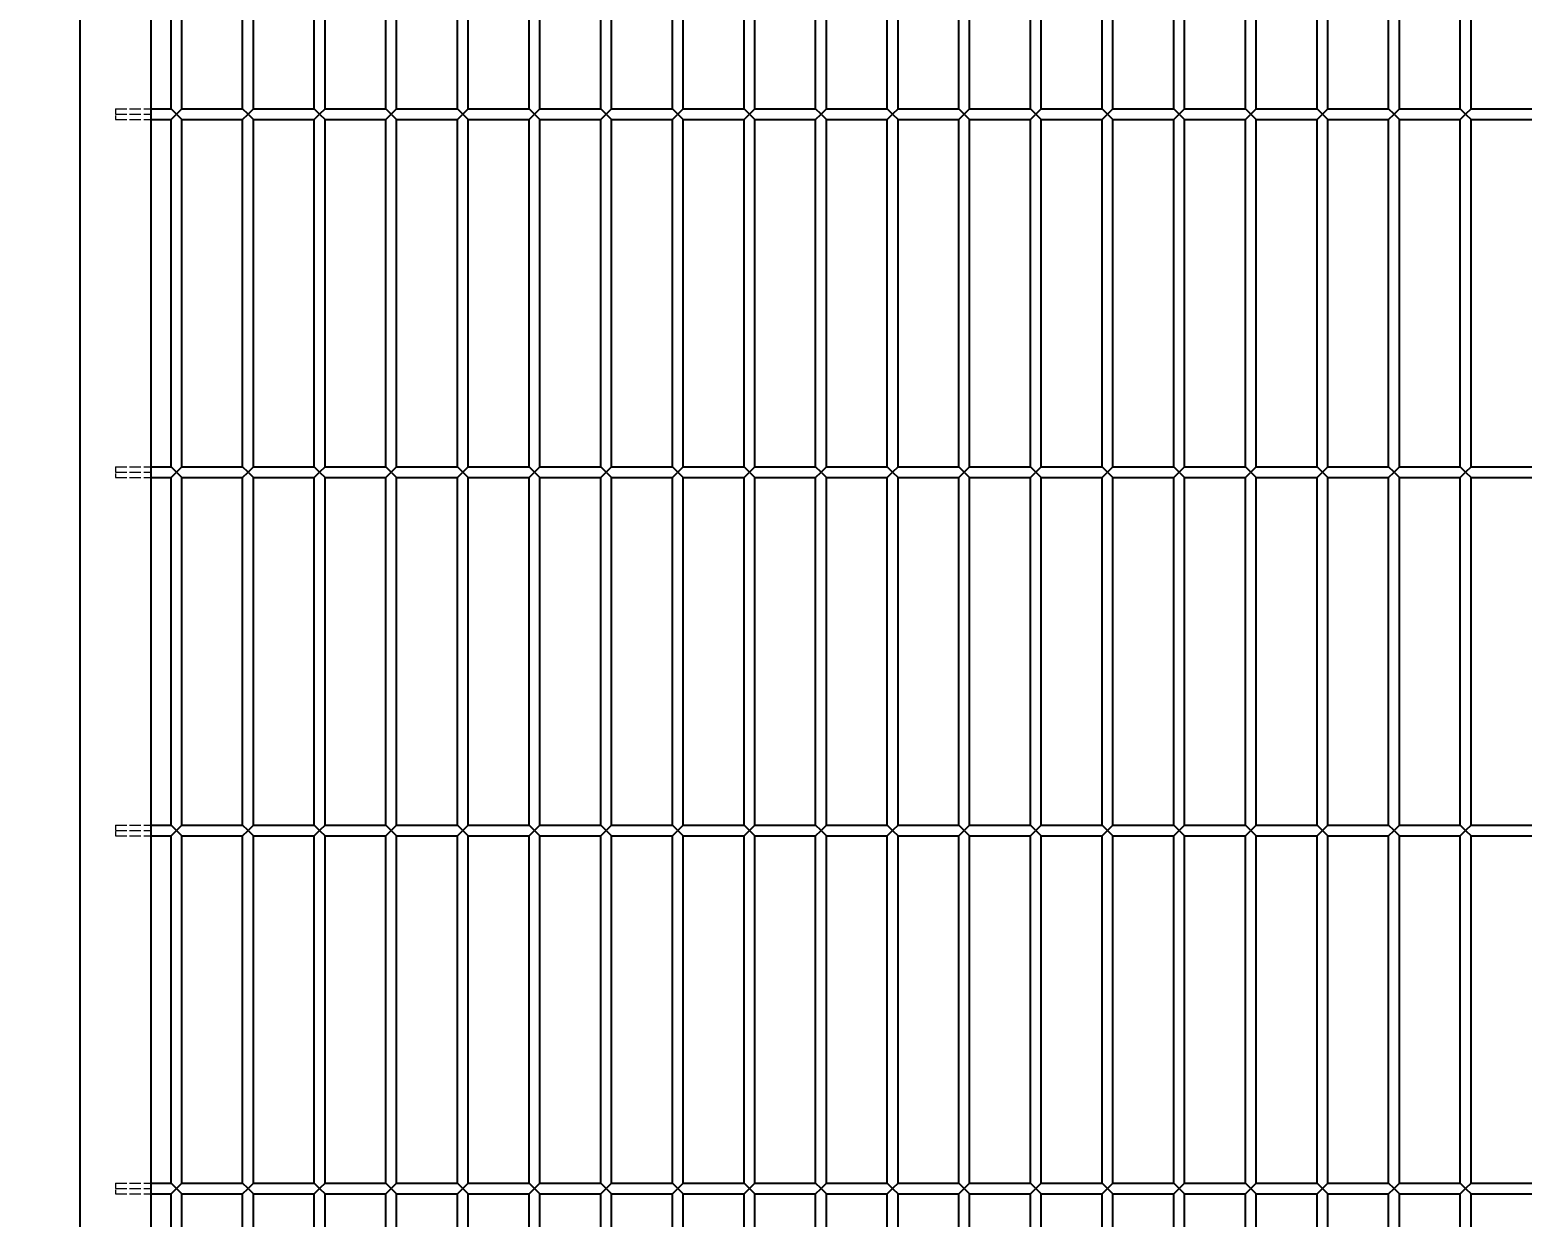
# Model space of a CAD drawing. Header units: millimetres. Extents: x 120 to 9117, y 110 to 4090.
# Drawn here: x 2056.4 to 2473.3, y 1779 to 2110.5 of the extents above; entities that cross this region are included whole.
import ezdxf

# ---------------------------------------------------------------- set-up
doc = ezdxf.new("R2010")
doc.units = ezdxf.units.MM
doc.header["$LTSCALE"] = 20
doc.linetypes.add('DASHED', pattern=[0.2067, 0.1654, -0.0413])
doc.layers.add('可见 (ISO)', color=7, linetype='Continuous', lineweight=25)
doc.layers.add('尺寸 (ISO)', color=7, linetype='Continuous', lineweight=18, true_color=0x008000)
doc.layers.add('隐藏 (ISO)', color=5, linetype='DASHED', lineweight=18, true_color=0x0000ff)
doc.styles.add('最新国标', font='simfang.ttf')
doc.dimstyles.new('默认 (GB)', dxfattribs={"dimscale": 20, "dimtxt": 2.8, "dimasz": 2.5, "dimexe": 2, "dimexo": 1.5, "dimgap": 0.5, "dimtad": 1, "dimtoh": 1, "dimdsep": 46, "dimtxsty": '最新国标', "dimcen": 0.09, "dimdle": 10, "dimclrd": 256, "dimclre": 256, "dimclrt": 256, "dimaunit": 1, "dimadec": 3, "dimazin": 2, "dimtfac": 0.535714, "dimtdec": 3, "dimtmove": 0, "dimatfit": 3, "dimfxl": 0, "dimtolj": 1, "dimlwd": -1, "dimlwe": -1, "dimarcsym": 0})

# ---------------------------------------------------------------- blocks, each defined once
blk = doc.blocks.new('*D6')
at = {"layer": 'Defpoints', "color": 0, "transparency": 16777216}
for p in [(2070.28, 3517.01), (1719.17, 1517.01), (2070.28, 1517.01)]:
    blk.add_point(p, dxfattribs=at)
at = {"layer": '尺寸 (ISO)', "color": 116, "true_color": 0x00803f, "transparency": 16777216}
for p, q in [((2040.28, 3517.01), (1679.17, 3517.01)), ((1719.17, 3467.01), (1719.17, 1567.01)), ((2040.28, 1517.01), (1679.17, 1517.01))]:
    blk.add_line(p, q, dxfattribs=at)
for points in [[(1710.84, 3467.01), (1727.51, 3467.01), (1719.17, 3517.01)], [(1710.84, 1567.01), (1727.51, 1567.01), (1719.17, 1517.01)]]:
    blk.add_solid(points, dxfattribs=at)
at = {"layer": '尺寸 (ISO)', "transparency": 16777216, "insert": (1680.85, 2517.01), "char_height": 56, "attachment_point": 5, "rotation": 90, "style": '最新国标'}
blk.add_mtext('\\A1;2000', dxfattribs=at)
blk = doc.blocks.new('*D10')
at = {"layer": 'Defpoints', "color": 0, "transparency": 16777216}
for p in [(1890.28, 2507.01), (2090.28, 2507.01), (2070.28, 1517.01)]:
    blk.add_point(p, dxfattribs=at)
at = {"layer": '尺寸 (ISO)', "color": 116, "true_color": 0x00803f, "transparency": 16777216}
for p, q in [((2060.28, 2507.01), (1850.28, 2507.01)), ((1890.28, 1567.01), (1890.28, 2457.01)), ((2040.28, 1517.01), (1850.28, 1517.01))]:
    blk.add_line(p, q, dxfattribs=at)
for points in [[(1881.95, 2457.01), (1898.61, 2457.01), (1890.28, 2507.01)], [(1881.95, 1567.01), (1898.61, 1567.01), (1890.28, 1517.01)]]:
    blk.add_solid(points, dxfattribs=at)
at = {"layer": '尺寸 (ISO)', "transparency": 16777216, "insert": (1851.96, 2012.01), "char_height": 56, "attachment_point": 5, "rotation": 90, "style": '最新国标'}
blk.add_mtext('\\A1;990', dxfattribs=at)

msp = doc.modelspace()

# ---------------------------------------------------------------- linework, layer by layer
at = {"layer": '可见 (ISO)'}
for p, q in [((2070.28, 3517.011), (2070.28, 1517.011)), ((2090.28, 1537.011), (2090.28, 2507.011)), ((2095.78, 2088.511), (2095.78, 2185.511)), ((2098.78, 2088.511), (2098.78, 2185.511)), ((2115.78, 2088.511), (2115.78, 2185.511)), ((2118.78, 2088.511), (2118.78, 2185.511)), ((2135.78, 2088.511), (2135.78, 2185.511)), ((2138.78, 2088.511), (2138.78, 2185.511)), ((2155.78, 2088.511), (2155.78, 2185.511)), ((2158.78, 2088.511), (2158.78, 2185.511)), ((2175.78, 2088.511), (2175.78, 2185.511)), ((2178.78, 2088.511), (2178.78, 2185.511)), ((2195.78, 2088.511), (2195.78, 2185.511)), ((2198.78, 2088.511), (2198.78, 2185.511)), ((2215.78, 2088.511), (2215.78, 2185.511)), ((2218.78, 2088.511), (2218.78, 2185.511)), ((2235.78, 2088.511), (2235.78, 2185.511)), ((2238.78, 2088.511), (2238.78, 2185.511)), ((2255.78, 2088.511), (2255.78, 2185.511)), ((2258.78, 2088.511), (2258.78, 2185.511)), ((2275.78, 2088.511), (2275.78, 2185.511)), ((2278.78, 2088.511), (2278.78, 2185.511)), ((2295.78, 2088.511), (2295.78, 2185.511)), ((2298.78, 2088.511), (2298.78, 2185.511)), ((2315.78, 2088.511), (2315.78, 2185.511)), ((2318.78, 2088.511), (2318.78, 2185.511)), ((2335.78, 2088.511), (2335.78, 2185.511)), ((2338.78, 2088.511), (2338.78, 2185.511)), ((2355.78, 2088.511), (2355.78, 2185.511)), ((2358.78, 2088.511), (2358.78, 2185.511)), ((2375.78, 2088.511), (2375.78, 2185.511)), ((2378.78, 2088.511), (2378.78, 2185.511)), ((2395.78, 2088.511), (2395.78, 2185.511)), ((2398.78, 2088.511), (2398.78, 2185.511)), ((2415.78, 2088.511), (2415.78, 2185.511)), ((2418.78, 2088.511), (2418.78, 2185.511)), ((2435.78, 2088.511), (2435.78, 2185.511)), ((2438.78, 2088.511), (2438.78, 2185.511)), ((2455.78, 2088.511), (2455.78, 2185.511)), ((2458.78, 2088.511), (2458.78, 2185.511)), ((2090.28, 2088.511), (2095.78, 2088.511)), ((2090.28, 2085.511), (2095.78, 2085.511)), ((2097.28, 2087.011), (2095.78, 2088.511)), ((2095.78, 2085.511), (2097.28, 2087.011)), ((2095.78, 1988.511), (2095.78, 2085.511)), ((2098.78, 2088.511), (2097.28, 2087.011)), ((2097.28, 2087.011), (2098.78, 2085.511)), ((2098.78, 2088.511), (2115.78, 2088.511)), ((2098.78, 2085.511), (2115.78, 2085.511)), ((2098.78, 1988.511), (2098.78, 2085.511)), ((2117.28, 2087.011), (2115.78, 2088.511)), ((2115.78, 2085.511), (2117.28, 2087.011)), ((2115.78, 1988.511), (2115.78, 2085.511)), ((2118.78, 2088.511), (2117.28, 2087.011)), ((2117.28, 2087.011), (2118.78, 2085.511)), ((2118.78, 2088.511), (2135.78, 2088.511)), ((2118.78, 2085.511), (2135.78, 2085.511)), ((2118.78, 1988.511), (2118.78, 2085.511)), ((2137.28, 2087.011), (2135.78, 2088.511)), ((2135.78, 2085.511), (2137.28, 2087.011)), ((2135.78, 1988.511), (2135.78, 2085.511)), ((2138.78, 2088.511), (2137.28, 2087.011)), ((2137.28, 2087.011), (2138.78, 2085.511)), ((2138.78, 2088.511), (2155.78, 2088.511)), ((2138.78, 2085.511), (2155.78, 2085.511)), ((2138.78, 1988.511), (2138.78, 2085.511)), ((2157.28, 2087.011), (2155.78, 2088.511)), ((2155.78, 2085.511), (2157.28, 2087.011)), ((2155.78, 1988.511), (2155.78, 2085.511)), ((2158.78, 2088.511), (2157.28, 2087.011)), ((2157.28, 2087.011), (2158.78, 2085.511)), ((2158.78, 2088.511), (2175.78, 2088.511)), ((2158.78, 2085.511), (2175.78, 2085.511)), ((2158.78, 1988.511), (2158.78, 2085.511)), ((2177.28, 2087.011), (2175.78, 2088.511)), ((2175.78, 2085.511), (2177.28, 2087.011)), ((2175.78, 1988.511), (2175.78, 2085.511)), ((2178.78, 2088.511), (2177.28, 2087.011)), ((2177.28, 2087.011), (2178.78, 2085.511)), ((2178.78, 2088.511), (2195.78, 2088.511)), ((2178.78, 2085.511), (2195.78, 2085.511)), ((2178.78, 1988.511), (2178.78, 2085.511)), ((2197.28, 2087.011), (2195.78, 2088.511)), ((2195.78, 2085.511), (2197.28, 2087.011)), ((2195.78, 1988.511), (2195.78, 2085.511)), ((2198.78, 2088.511), (2197.28, 2087.011)), ((2197.28, 2087.011), (2198.78, 2085.511)), ((2198.78, 2088.511), (2215.78, 2088.511)), ((2198.78, 2085.511), (2215.78, 2085.511)), ((2198.78, 1988.511), (2198.78, 2085.511)), ((2217.28, 2087.011), (2215.78, 2088.511)), ((2215.78, 2085.511), (2217.28, 2087.011)), ((2215.78, 1988.511), (2215.78, 2085.511)), ((2218.78, 2088.511), (2217.28, 2087.011)), ((2217.28, 2087.011), (2218.78, 2085.511)), ((2218.78, 2088.511), (2235.78, 2088.511)), ((2218.78, 2085.511), (2235.78, 2085.511)), ((2218.78, 1988.511), (2218.78, 2085.511)), ((2237.28, 2087.011), (2235.78, 2088.511)), ((2235.78, 2085.511), (2237.28, 2087.011)), ((2235.78, 1988.511), (2235.78, 2085.511)), ((2238.78, 2088.511), (2237.28, 2087.011)), ((2237.28, 2087.011), (2238.78, 2085.511)), ((2238.78, 2088.511), (2255.78, 2088.511)), ((2238.78, 2085.511), (2255.78, 2085.511)), ((2238.78, 1988.511), (2238.78, 2085.511)), ((2257.28, 2087.011), (2255.78, 2088.511)), ((2255.78, 2085.511), (2257.28, 2087.011)), ((2255.78, 1988.511), (2255.78, 2085.511)), ((2258.78, 2088.511), (2257.28, 2087.011)), ((2257.28, 2087.011), (2258.78, 2085.511)), ((2258.78, 2088.511), (2275.78, 2088.511)), ((2258.78, 2085.511), (2275.78, 2085.511)), ((2258.78, 1988.511), (2258.78, 2085.511)), ((2277.28, 2087.011), (2275.78, 2088.511)), ((2275.78, 2085.511), (2277.28, 2087.011)), ((2275.78, 1988.511), (2275.78, 2085.511)), ((2278.78, 2088.511), (2277.28, 2087.011)), ((2277.28, 2087.011), (2278.78, 2085.511)), ((2278.78, 2088.511), (2295.78, 2088.511)), ((2278.78, 2085.511), (2295.78, 2085.511)), ((2278.78, 1988.511), (2278.78, 2085.511)), ((2297.28, 2087.011), (2295.78, 2088.511)), ((2295.78, 2085.511), (2297.28, 2087.011)), ((2295.78, 1988.511), (2295.78, 2085.511)), ((2298.78, 2088.511), (2297.28, 2087.011)), ((2297.28, 2087.011), (2298.78, 2085.511)), ((2298.78, 2088.511), (2315.78, 2088.511)), ((2298.78, 2085.511), (2315.78, 2085.511)), ((2298.78, 1988.511), (2298.78, 2085.511)), ((2317.28, 2087.011), (2315.78, 2088.511)), ((2315.78, 2085.511), (2317.28, 2087.011)), ((2315.78, 1988.511), (2315.78, 2085.511)), ((2318.78, 2088.511), (2317.28, 2087.011)), ((2317.28, 2087.011), (2318.78, 2085.511)), ((2318.78, 2088.511), (2335.78, 2088.511)), ((2318.78, 2085.511), (2335.78, 2085.511)), ((2318.78, 1988.511), (2318.78, 2085.511)), ((2337.28, 2087.011), (2335.78, 2088.511)), ((2335.78, 2085.511), (2337.28, 2087.011)), ((2335.78, 1988.511), (2335.78, 2085.511)), ((2338.78, 2088.511), (2337.28, 2087.011)), ((2337.28, 2087.011), (2338.78, 2085.511)), ((2338.78, 2088.511), (2355.78, 2088.511)), ((2338.78, 2085.511), (2355.78, 2085.511)), ((2338.78, 1988.511), (2338.78, 2085.511)), ((2357.28, 2087.011), (2355.78, 2088.511)), ((2355.78, 2085.511), (2357.28, 2087.011)), ((2355.78, 1988.511), (2355.78, 2085.511)), ((2358.78, 2088.511), (2357.28, 2087.011)), ((2357.28, 2087.011), (2358.78, 2085.511)), ((2358.78, 2088.511), (2375.78, 2088.511)), ((2358.78, 2085.511), (2375.78, 2085.511)), ((2358.78, 1988.511), (2358.78, 2085.511)), ((2377.28, 2087.011), (2375.78, 2088.511)), ((2375.78, 2085.511), (2377.28, 2087.011)), ((2375.78, 1988.511), (2375.78, 2085.511)), ((2378.78, 2088.511), (2377.28, 2087.011)), ((2377.28, 2087.011), (2378.78, 2085.511)), ((2378.78, 2088.511), (2395.78, 2088.511)), ((2378.78, 2085.511), (2395.78, 2085.511)), ((2378.78, 1988.511), (2378.78, 2085.511)), ((2397.28, 2087.011), (2395.78, 2088.511)), ((2395.78, 2085.511), (2397.28, 2087.011)), ((2395.78, 1988.511), (2395.78, 2085.511)), ((2398.78, 2088.511), (2397.28, 2087.011)), ((2397.28, 2087.011), (2398.78, 2085.511)), ((2398.78, 2088.511), (2415.78, 2088.511)), ((2398.78, 2085.511), (2415.78, 2085.511)), ((2398.78, 1988.511), (2398.78, 2085.511)), ((2417.28, 2087.011), (2415.78, 2088.511)), ((2415.78, 2085.511), (2417.28, 2087.011)), ((2415.78, 1988.511), (2415.78, 2085.511)), ((2418.78, 2088.511), (2417.28, 2087.011)), ((2417.28, 2087.011), (2418.78, 2085.511)), ((2418.78, 2088.511), (2435.78, 2088.511)), ((2418.78, 2085.511), (2435.78, 2085.511)), ((2418.78, 1988.511), (2418.78, 2085.511)), ((2437.28, 2087.011), (2435.78, 2088.511)), ((2435.78, 2085.511), (2437.28, 2087.011)), ((2435.78, 1988.511), (2435.78, 2085.511)), ((2438.78, 2088.511), (2437.28, 2087.011)), ((2437.28, 2087.011), (2438.78, 2085.511)), ((2438.78, 2088.511), (2455.78, 2088.511)), ((2438.78, 2085.511), (2455.78, 2085.511)), ((2438.78, 1988.511), (2438.78, 2085.511)), ((2457.28, 2087.011), (2455.78, 2088.511)), ((2455.78, 2085.511), (2457.28, 2087.011)), ((2455.78, 1988.511), (2455.78, 2085.511)), ((2458.78, 2088.511), (2457.28, 2087.011)), ((2457.28, 2087.011), (2458.78, 2085.511)), ((2458.78, 2088.511), (2475.78, 2088.511)), ((2458.78, 2085.511), (2475.78, 2085.511)), ((2458.78, 1988.511), (2458.78, 2085.511)), ((2090.28, 1988.511), (2095.78, 1988.511)), ((2090.28, 1985.511), (2095.78, 1985.511)), ((2097.28, 1987.011), (2095.78, 1988.511)), ((2095.78, 1985.511), (2097.28, 1987.011)), ((2095.78, 1888.511), (2095.78, 1985.511)), ((2098.78, 1988.511), (2097.28, 1987.011)), ((2097.28, 1987.011), (2098.78, 1985.511)), ((2098.78, 1988.511), (2115.78, 1988.511)), ((2098.78, 1985.511), (2115.78, 1985.511)), ((2098.78, 1888.511), (2098.78, 1985.511)), ((2117.28, 1987.011), (2115.78, 1988.511)), ((2115.78, 1985.511), (2117.28, 1987.011)), ((2115.78, 1888.511), (2115.78, 1985.511)), ((2118.78, 1988.511), (2117.28, 1987.011)), ((2117.28, 1987.011), (2118.78, 1985.511)), ((2118.78, 1988.511), (2135.78, 1988.511)), ((2118.78, 1985.511), (2135.78, 1985.511)), ((2118.78, 1888.511), (2118.78, 1985.511)), ((2137.28, 1987.011), (2135.78, 1988.511)), ((2135.78, 1985.511), (2137.28, 1987.011)), ((2135.78, 1888.511), (2135.78, 1985.511)), ((2138.78, 1988.511), (2137.28, 1987.011)), ((2137.28, 1987.011), (2138.78, 1985.511)), ((2138.78, 1988.511), (2155.78, 1988.511)), ((2138.78, 1985.511), (2155.78, 1985.511)), ((2138.78, 1888.511), (2138.78, 1985.511)), ((2157.28, 1987.011), (2155.78, 1988.511)), ((2155.78, 1985.511), (2157.28, 1987.011)), ((2155.78, 1888.511), (2155.78, 1985.511)), ((2158.78, 1988.511), (2157.28, 1987.011)), ((2157.28, 1987.011), (2158.78, 1985.511)), ((2158.78, 1988.511), (2175.78, 1988.511)), ((2158.78, 1985.511), (2175.78, 1985.511)), ((2158.78, 1888.511), (2158.78, 1985.511)), ((2177.28, 1987.011), (2175.78, 1988.511)), ((2175.78, 1985.511), (2177.28, 1987.011)), ((2175.78, 1888.511), (2175.78, 1985.511)), ((2178.78, 1988.511), (2177.28, 1987.011)), ((2177.28, 1987.011), (2178.78, 1985.511)), ((2178.78, 1988.511), (2195.78, 1988.511)), ((2178.78, 1985.511), (2195.78, 1985.511)), ((2178.78, 1888.511), (2178.78, 1985.511)), ((2197.28, 1987.011), (2195.78, 1988.511)), ((2195.78, 1985.511), (2197.28, 1987.011)), ((2195.78, 1888.511), (2195.78, 1985.511)), ((2198.78, 1988.511), (2197.28, 1987.011)), ((2197.28, 1987.011), (2198.78, 1985.511)), ((2198.78, 1988.511), (2215.78, 1988.511)), ((2198.78, 1985.511), (2215.78, 1985.511)), ((2198.78, 1888.511), (2198.78, 1985.511)), ((2217.28, 1987.011), (2215.78, 1988.511)), ((2215.78, 1985.511), (2217.28, 1987.011)), ((2215.78, 1888.511), (2215.78, 1985.511)), ((2218.78, 1988.511), (2217.28, 1987.011)), ((2217.28, 1987.011), (2218.78, 1985.511)), ((2218.78, 1988.511), (2235.78, 1988.511)), ((2218.78, 1985.511), (2235.78, 1985.511)), ((2218.78, 1888.511), (2218.78, 1985.511)), ((2237.28, 1987.011), (2235.78, 1988.511)), ((2235.78, 1985.511), (2237.28, 1987.011)), ((2235.78, 1888.511), (2235.78, 1985.511)), ((2238.78, 1988.511), (2237.28, 1987.011)), ((2237.28, 1987.011), (2238.78, 1985.511)), ((2238.78, 1988.511), (2255.78, 1988.511)), ((2238.78, 1985.511), (2255.78, 1985.511)), ((2238.78, 1888.511), (2238.78, 1985.511)), ((2257.28, 1987.011), (2255.78, 1988.511)), ((2255.78, 1985.511), (2257.28, 1987.011)), ((2255.78, 1888.511), (2255.78, 1985.511)), ((2258.78, 1988.511), (2257.28, 1987.011)), ((2257.28, 1987.011), (2258.78, 1985.511)), ((2258.78, 1988.511), (2275.78, 1988.511)), ((2258.78, 1985.511), (2275.78, 1985.511)), ((2258.78, 1888.511), (2258.78, 1985.511)), ((2277.28, 1987.011), (2275.78, 1988.511)), ((2275.78, 1985.511), (2277.28, 1987.011)), ((2275.78, 1888.511), (2275.78, 1985.511)), ((2278.78, 1988.511), (2277.28, 1987.011)), ((2277.28, 1987.011), (2278.78, 1985.511)), ((2278.78, 1988.511), (2295.78, 1988.511)), ((2278.78, 1985.511), (2295.78, 1985.511)), ((2278.78, 1888.511), (2278.78, 1985.511)), ((2297.28, 1987.011), (2295.78, 1988.511)), ((2295.78, 1985.511), (2297.28, 1987.011)), ((2295.78, 1888.511), (2295.78, 1985.511)), ((2298.78, 1988.511), (2297.28, 1987.011)), ((2297.28, 1987.011), (2298.78, 1985.511)), ((2298.78, 1988.511), (2315.78, 1988.511)), ((2298.78, 1985.511), (2315.78, 1985.511)), ((2298.78, 1888.511), (2298.78, 1985.511)), ((2317.28, 1987.011), (2315.78, 1988.511)), ((2315.78, 1985.511), (2317.28, 1987.011)), ((2315.78, 1888.511), (2315.78, 1985.511)), ((2318.78, 1988.511), (2317.28, 1987.011)), ((2317.28, 1987.011), (2318.78, 1985.511)), ((2318.78, 1988.511), (2335.78, 1988.511)), ((2318.78, 1985.511), (2335.78, 1985.511)), ((2318.78, 1888.511), (2318.78, 1985.511)), ((2337.28, 1987.011), (2335.78, 1988.511)), ((2335.78, 1985.511), (2337.28, 1987.011)), ((2335.78, 1888.511), (2335.78, 1985.511)), ((2338.78, 1988.511), (2337.28, 1987.011)), ((2337.28, 1987.011), (2338.78, 1985.511)), ((2338.78, 1988.511), (2355.78, 1988.511)), ((2338.78, 1985.511), (2355.78, 1985.511)), ((2338.78, 1888.511), (2338.78, 1985.511)), ((2357.28, 1987.011), (2355.78, 1988.511)), ((2355.78, 1985.511), (2357.28, 1987.011)), ((2355.78, 1888.511), (2355.78, 1985.511)), ((2358.78, 1988.511), (2357.28, 1987.011)), ((2357.28, 1987.011), (2358.78, 1985.511)), ((2358.78, 1988.511), (2375.78, 1988.511)), ((2358.78, 1985.511), (2375.78, 1985.511)), ((2358.78, 1888.511), (2358.78, 1985.511)), ((2377.28, 1987.011), (2375.78, 1988.511)), ((2375.78, 1985.511), (2377.28, 1987.011)), ((2375.78, 1888.511), (2375.78, 1985.511)), ((2378.78, 1988.511), (2377.28, 1987.011)), ((2377.28, 1987.011), (2378.78, 1985.511)), ((2378.78, 1988.511), (2395.78, 1988.511)), ((2378.78, 1985.511), (2395.78, 1985.511)), ((2378.78, 1888.511), (2378.78, 1985.511)), ((2397.28, 1987.011), (2395.78, 1988.511)), ((2395.78, 1985.511), (2397.28, 1987.011)), ((2395.78, 1888.511), (2395.78, 1985.511)), ((2398.78, 1988.511), (2397.28, 1987.011)), ((2397.28, 1987.011), (2398.78, 1985.511)), ((2398.78, 1988.511), (2415.78, 1988.511)), ((2398.78, 1985.511), (2415.78, 1985.511)), ((2398.78, 1888.511), (2398.78, 1985.511)), ((2417.28, 1987.011), (2415.78, 1988.511)), ((2415.78, 1985.511), (2417.28, 1987.011)), ((2415.78, 1888.511), (2415.78, 1985.511)), ((2418.78, 1988.511), (2417.28, 1987.011)), ((2417.28, 1987.011), (2418.78, 1985.511)), ((2418.78, 1988.511), (2435.78, 1988.511)), ((2418.78, 1985.511), (2435.78, 1985.511)), ((2418.78, 1888.511), (2418.78, 1985.511)), ((2437.28, 1987.011), (2435.78, 1988.511)), ((2435.78, 1985.511), (2437.28, 1987.011)), ((2435.78, 1888.511), (2435.78, 1985.511)), ((2438.78, 1988.511), (2437.28, 1987.011)), ((2437.28, 1987.011), (2438.78, 1985.511)), ((2438.78, 1988.511), (2455.78, 1988.511)), ((2438.78, 1985.511), (2455.78, 1985.511)), ((2438.78, 1888.511), (2438.78, 1985.511)), ((2457.28, 1987.011), (2455.78, 1988.511)), ((2455.78, 1985.511), (2457.28, 1987.011)), ((2455.78, 1888.511), (2455.78, 1985.511)), ((2458.78, 1988.511), (2457.28, 1987.011)), ((2457.28, 1987.011), (2458.78, 1985.511)), ((2458.78, 1988.511), (2475.78, 1988.511)), ((2458.78, 1985.511), (2475.78, 1985.511)), ((2458.78, 1888.511), (2458.78, 1985.511)), ((2090.28, 1888.511), (2095.78, 1888.511)), ((2090.28, 1885.511), (2095.78, 1885.511)), ((2097.28, 1887.011), (2095.78, 1888.511)), ((2095.78, 1885.511), (2097.28, 1887.011)), ((2095.78, 1788.511), (2095.78, 1885.511)), ((2098.78, 1888.511), (2097.28, 1887.011)), ((2097.28, 1887.011), (2098.78, 1885.511)), ((2098.78, 1888.511), (2115.78, 1888.511)), ((2098.78, 1885.511), (2115.78, 1885.511)), ((2098.78, 1788.511), (2098.78, 1885.511)), ((2117.28, 1887.011), (2115.78, 1888.511)), ((2115.78, 1885.511), (2117.28, 1887.011)), ((2115.78, 1788.511), (2115.78, 1885.511)), ((2118.78, 1888.511), (2117.28, 1887.011)), ((2117.28, 1887.011), (2118.78, 1885.511)), ((2118.78, 1888.511), (2135.78, 1888.511)), ((2118.78, 1885.511), (2135.78, 1885.511)), ((2118.78, 1788.511), (2118.78, 1885.511)), ((2137.28, 1887.011), (2135.78, 1888.511)), ((2135.78, 1885.511), (2137.28, 1887.011)), ((2135.78, 1788.511), (2135.78, 1885.511)), ((2138.78, 1888.511), (2137.28, 1887.011)), ((2137.28, 1887.011), (2138.78, 1885.511)), ((2138.78, 1888.511), (2155.78, 1888.511)), ((2138.78, 1885.511), (2155.78, 1885.511)), ((2138.78, 1788.511), (2138.78, 1885.511)), ((2157.28, 1887.011), (2155.78, 1888.511)), ((2155.78, 1885.511), (2157.28, 1887.011)), ((2155.78, 1788.511), (2155.78, 1885.511)), ((2158.78, 1888.511), (2157.28, 1887.011)), ((2157.28, 1887.011), (2158.78, 1885.511)), ((2158.78, 1888.511), (2175.78, 1888.511)), ((2158.78, 1885.511), (2175.78, 1885.511)), ((2158.78, 1788.511), (2158.78, 1885.511)), ((2177.28, 1887.011), (2175.78, 1888.511)), ((2175.78, 1885.511), (2177.28, 1887.011)), ((2175.78, 1788.511), (2175.78, 1885.511)), ((2178.78, 1888.511), (2177.28, 1887.011)), ((2177.28, 1887.011), (2178.78, 1885.511)), ((2178.78, 1888.511), (2195.78, 1888.511)), ((2178.78, 1885.511), (2195.78, 1885.511)), ((2178.78, 1788.511), (2178.78, 1885.511)), ((2197.28, 1887.011), (2195.78, 1888.511)), ((2195.78, 1885.511), (2197.28, 1887.011)), ((2195.78, 1788.511), (2195.78, 1885.511)), ((2198.78, 1888.511), (2197.28, 1887.011)), ((2197.28, 1887.011), (2198.78, 1885.511)), ((2198.78, 1888.511), (2215.78, 1888.511)), ((2198.78, 1885.511), (2215.78, 1885.511)), ((2198.78, 1788.511), (2198.78, 1885.511)), ((2217.28, 1887.011), (2215.78, 1888.511)), ((2215.78, 1885.511), (2217.28, 1887.011)), ((2215.78, 1788.511), (2215.78, 1885.511)), ((2218.78, 1888.511), (2217.28, 1887.011)), ((2217.28, 1887.011), (2218.78, 1885.511)), ((2218.78, 1888.511), (2235.78, 1888.511)), ((2218.78, 1885.511), (2235.78, 1885.511)), ((2218.78, 1788.511), (2218.78, 1885.511)), ((2237.28, 1887.011), (2235.78, 1888.511)), ((2235.78, 1885.511), (2237.28, 1887.011)), ((2235.78, 1788.511), (2235.78, 1885.511)), ((2238.78, 1888.511), (2237.28, 1887.011)), ((2237.28, 1887.011), (2238.78, 1885.511)), ((2238.78, 1888.511), (2255.78, 1888.511)), ((2238.78, 1885.511), (2255.78, 1885.511)), ((2238.78, 1788.511), (2238.78, 1885.511)), ((2257.28, 1887.011), (2255.78, 1888.511)), ((2255.78, 1885.511), (2257.28, 1887.011)), ((2255.78, 1788.511), (2255.78, 1885.511)), ((2258.78, 1888.511), (2257.28, 1887.011)), ((2257.28, 1887.011), (2258.78, 1885.511)), ((2258.78, 1888.511), (2275.78, 1888.511)), ((2258.78, 1885.511), (2275.78, 1885.511)), ((2258.78, 1788.511), (2258.78, 1885.511)), ((2277.28, 1887.011), (2275.78, 1888.511)), ((2275.78, 1885.511), (2277.28, 1887.011)), ((2275.78, 1788.511), (2275.78, 1885.511)), ((2278.78, 1888.511), (2277.28, 1887.011)), ((2277.28, 1887.011), (2278.78, 1885.511)), ((2278.78, 1888.511), (2295.78, 1888.511)), ((2278.78, 1885.511), (2295.78, 1885.511)), ((2278.78, 1788.511), (2278.78, 1885.511)), ((2297.28, 1887.011), (2295.78, 1888.511)), ((2295.78, 1885.511), (2297.28, 1887.011)), ((2295.78, 1788.511), (2295.78, 1885.511)), ((2298.78, 1888.511), (2297.28, 1887.011)), ((2297.28, 1887.011), (2298.78, 1885.511)), ((2298.78, 1888.511), (2315.78, 1888.511)), ((2298.78, 1885.511), (2315.78, 1885.511)), ((2298.78, 1788.511), (2298.78, 1885.511)), ((2317.28, 1887.011), (2315.78, 1888.511)), ((2315.78, 1885.511), (2317.28, 1887.011)), ((2315.78, 1788.511), (2315.78, 1885.511)), ((2318.78, 1888.511), (2317.28, 1887.011)), ((2317.28, 1887.011), (2318.78, 1885.511)), ((2318.78, 1888.511), (2335.78, 1888.511)), ((2318.78, 1885.511), (2335.78, 1885.511)), ((2318.78, 1788.511), (2318.78, 1885.511)), ((2337.28, 1887.011), (2335.78, 1888.511)), ((2335.78, 1885.511), (2337.28, 1887.011)), ((2335.78, 1788.511), (2335.78, 1885.511)), ((2338.78, 1888.511), (2337.28, 1887.011)), ((2337.28, 1887.011), (2338.78, 1885.511)), ((2338.78, 1888.511), (2355.78, 1888.511)), ((2338.78, 1885.511), (2355.78, 1885.511)), ((2338.78, 1788.511), (2338.78, 1885.511)), ((2357.28, 1887.011), (2355.78, 1888.511)), ((2355.78, 1885.511), (2357.28, 1887.011)), ((2355.78, 1788.511), (2355.78, 1885.511)), ((2358.78, 1888.511), (2357.28, 1887.011)), ((2357.28, 1887.011), (2358.78, 1885.511)), ((2358.78, 1888.511), (2375.78, 1888.511)), ((2358.78, 1885.511), (2375.78, 1885.511)), ((2358.78, 1788.511), (2358.78, 1885.511)), ((2377.28, 1887.011), (2375.78, 1888.511)), ((2375.78, 1885.511), (2377.28, 1887.011)), ((2375.78, 1788.511), (2375.78, 1885.511)), ((2378.78, 1888.511), (2377.28, 1887.011)), ((2377.28, 1887.011), (2378.78, 1885.511)), ((2378.78, 1888.511), (2395.78, 1888.511)), ((2378.78, 1885.511), (2395.78, 1885.511)), ((2378.78, 1788.511), (2378.78, 1885.511)), ((2397.28, 1887.011), (2395.78, 1888.511)), ((2395.78, 1885.511), (2397.28, 1887.011)), ((2395.78, 1788.511), (2395.78, 1885.511)), ((2398.78, 1888.511), (2397.28, 1887.011)), ((2397.28, 1887.011), (2398.78, 1885.511)), ((2398.78, 1888.511), (2415.78, 1888.511)), ((2398.78, 1885.511), (2415.78, 1885.511)), ((2398.78, 1788.511), (2398.78, 1885.511)), ((2417.28, 1887.011), (2415.78, 1888.511)), ((2415.78, 1885.511), (2417.28, 1887.011)), ((2415.78, 1788.511), (2415.78, 1885.511)), ((2418.78, 1888.511), (2417.28, 1887.011)), ((2417.28, 1887.011), (2418.78, 1885.511)), ((2418.78, 1888.511), (2435.78, 1888.511)), ((2418.78, 1885.511), (2435.78, 1885.511)), ((2418.78, 1788.511), (2418.78, 1885.511)), ((2437.28, 1887.011), (2435.78, 1888.511)), ((2435.78, 1885.511), (2437.28, 1887.011)), ((2435.78, 1788.511), (2435.78, 1885.511)), ((2438.78, 1888.511), (2437.28, 1887.011)), ((2437.28, 1887.011), (2438.78, 1885.511)), ((2438.78, 1888.511), (2455.78, 1888.511)), ((2438.78, 1885.511), (2455.78, 1885.511)), ((2438.78, 1788.511), (2438.78, 1885.511)), ((2457.28, 1887.011), (2455.78, 1888.511)), ((2455.78, 1885.511), (2457.28, 1887.011)), ((2455.78, 1788.511), (2455.78, 1885.511)), ((2458.78, 1888.511), (2457.28, 1887.011)), ((2457.28, 1887.011), (2458.78, 1885.511)), ((2458.78, 1888.511), (2475.78, 1888.511)), ((2458.78, 1885.511), (2475.78, 1885.511)), ((2458.78, 1788.511), (2458.78, 1885.511)), ((2090.28, 1788.511), (2095.78, 1788.511)), ((2090.28, 1785.511), (2095.78, 1785.511)), ((2097.28, 1787.011), (2095.78, 1788.511)), ((2095.78, 1785.511), (2097.28, 1787.011)), ((2095.78, 1688.511), (2095.78, 1785.511)), ((2098.78, 1788.511), (2097.28, 1787.011)), ((2097.28, 1787.011), (2098.78, 1785.511)), ((2098.78, 1788.511), (2115.78, 1788.511)), ((2098.78, 1785.511), (2115.78, 1785.511)), ((2098.78, 1688.511), (2098.78, 1785.511)), ((2117.28, 1787.011), (2115.78, 1788.511)), ((2115.78, 1785.511), (2117.28, 1787.011)), ((2115.78, 1688.511), (2115.78, 1785.511)), ((2118.78, 1788.511), (2117.28, 1787.011)), ((2117.28, 1787.011), (2118.78, 1785.511)), ((2118.78, 1788.511), (2135.78, 1788.511)), ((2118.78, 1785.511), (2135.78, 1785.511)), ((2118.78, 1688.511), (2118.78, 1785.511)), ((2137.28, 1787.011), (2135.78, 1788.511)), ((2135.78, 1785.511), (2137.28, 1787.011)), ((2135.78, 1688.511), (2135.78, 1785.511)), ((2138.78, 1788.511), (2137.28, 1787.011)), ((2137.28, 1787.011), (2138.78, 1785.511)), ((2138.78, 1788.511), (2155.78, 1788.511)), ((2138.78, 1785.511), (2155.78, 1785.511)), ((2138.78, 1688.511), (2138.78, 1785.511)), ((2157.28, 1787.011), (2155.78, 1788.511)), ((2155.78, 1785.511), (2157.28, 1787.011)), ((2155.78, 1688.511), (2155.78, 1785.511)), ((2158.78, 1788.511), (2157.28, 1787.011)), ((2157.28, 1787.011), (2158.78, 1785.511)), ((2158.78, 1788.511), (2175.78, 1788.511)), ((2158.78, 1785.511), (2175.78, 1785.511)), ((2158.78, 1688.511), (2158.78, 1785.511)), ((2177.28, 1787.011), (2175.78, 1788.511)), ((2175.78, 1785.511), (2177.28, 1787.011)), ((2175.78, 1688.511), (2175.78, 1785.511)), ((2178.78, 1788.511), (2177.28, 1787.011)), ((2177.28, 1787.011), (2178.78, 1785.511)), ((2178.78, 1788.511), (2195.78, 1788.511)), ((2178.78, 1785.511), (2195.78, 1785.511)), ((2178.78, 1688.511), (2178.78, 1785.511)), ((2197.28, 1787.011), (2195.78, 1788.511)), ((2195.78, 1785.511), (2197.28, 1787.011)), ((2195.78, 1688.511), (2195.78, 1785.511)), ((2198.78, 1788.511), (2197.28, 1787.011)), ((2197.28, 1787.011), (2198.78, 1785.511)), ((2198.78, 1788.511), (2215.78, 1788.511)), ((2198.78, 1785.511), (2215.78, 1785.511)), ((2198.78, 1688.511), (2198.78, 1785.511)), ((2217.28, 1787.011), (2215.78, 1788.511)), ((2215.78, 1785.511), (2217.28, 1787.011)), ((2215.78, 1688.511), (2215.78, 1785.511)), ((2218.78, 1788.511), (2217.28, 1787.011)), ((2217.28, 1787.011), (2218.78, 1785.511)), ((2218.78, 1788.511), (2235.78, 1788.511)), ((2218.78, 1785.511), (2235.78, 1785.511)), ((2218.78, 1688.511), (2218.78, 1785.511)), ((2237.28, 1787.011), (2235.78, 1788.511)), ((2235.78, 1785.511), (2237.28, 1787.011)), ((2235.78, 1688.511), (2235.78, 1785.511)), ((2238.78, 1788.511), (2237.28, 1787.011)), ((2237.28, 1787.011), (2238.78, 1785.511)), ((2238.78, 1788.511), (2255.78, 1788.511)), ((2238.78, 1785.511), (2255.78, 1785.511)), ((2238.78, 1688.511), (2238.78, 1785.511)), ((2257.28, 1787.011), (2255.78, 1788.511)), ((2255.78, 1785.511), (2257.28, 1787.011)), ((2255.78, 1688.511), (2255.78, 1785.511)), ((2258.78, 1788.511), (2257.28, 1787.011)), ((2257.28, 1787.011), (2258.78, 1785.511)), ((2258.78, 1788.511), (2275.78, 1788.511)), ((2258.78, 1785.511), (2275.78, 1785.511)), ((2258.78, 1688.511), (2258.78, 1785.511)), ((2277.28, 1787.011), (2275.78, 1788.511)), ((2275.78, 1785.511), (2277.28, 1787.011)), ((2275.78, 1688.511), (2275.78, 1785.511)), ((2278.78, 1788.511), (2277.28, 1787.011)), ((2277.28, 1787.011), (2278.78, 1785.511)), ((2278.78, 1788.511), (2295.78, 1788.511)), ((2278.78, 1785.511), (2295.78, 1785.511)), ((2278.78, 1688.511), (2278.78, 1785.511)), ((2297.28, 1787.011), (2295.78, 1788.511)), ((2295.78, 1785.511), (2297.28, 1787.011)), ((2295.78, 1688.511), (2295.78, 1785.511)), ((2298.78, 1788.511), (2297.28, 1787.011)), ((2297.28, 1787.011), (2298.78, 1785.511)), ((2298.78, 1788.511), (2315.78, 1788.511)), ((2298.78, 1785.511), (2315.78, 1785.511)), ((2298.78, 1688.511), (2298.78, 1785.511)), ((2317.28, 1787.011), (2315.78, 1788.511)), ((2315.78, 1785.511), (2317.28, 1787.011)), ((2315.78, 1688.511), (2315.78, 1785.511)), ((2318.78, 1788.511), (2317.28, 1787.011)), ((2317.28, 1787.011), (2318.78, 1785.511)), ((2318.78, 1788.511), (2335.78, 1788.511)), ((2318.78, 1785.511), (2335.78, 1785.511)), ((2318.78, 1688.511), (2318.78, 1785.511)), ((2337.28, 1787.011), (2335.78, 1788.511)), ((2335.78, 1785.511), (2337.28, 1787.011)), ((2335.78, 1688.511), (2335.78, 1785.511)), ((2338.78, 1788.511), (2337.28, 1787.011)), ((2337.28, 1787.011), (2338.78, 1785.511)), ((2338.78, 1788.511), (2355.78, 1788.511)), ((2338.78, 1785.511), (2355.78, 1785.511)), ((2338.78, 1688.511), (2338.78, 1785.511)), ((2357.28, 1787.011), (2355.78, 1788.511)), ((2355.78, 1785.511), (2357.28, 1787.011)), ((2355.78, 1688.511), (2355.78, 1785.511)), ((2358.78, 1788.511), (2357.28, 1787.011)), ((2357.28, 1787.011), (2358.78, 1785.511)), ((2358.78, 1788.511), (2375.78, 1788.511)), ((2358.78, 1785.511), (2375.78, 1785.511)), ((2358.78, 1688.511), (2358.78, 1785.511)), ((2377.28, 1787.011), (2375.78, 1788.511)), ((2375.78, 1785.511), (2377.28, 1787.011)), ((2375.78, 1688.511), (2375.78, 1785.511)), ((2378.78, 1788.511), (2377.28, 1787.011)), ((2377.28, 1787.011), (2378.78, 1785.511)), ((2378.78, 1788.511), (2395.78, 1788.511)), ((2378.78, 1785.511), (2395.78, 1785.511)), ((2378.78, 1688.511), (2378.78, 1785.511)), ((2397.28, 1787.011), (2395.78, 1788.511)), ((2395.78, 1785.511), (2397.28, 1787.011)), ((2395.78, 1688.511), (2395.78, 1785.511)), ((2398.78, 1788.511), (2397.28, 1787.011)), ((2397.28, 1787.011), (2398.78, 1785.511)), ((2398.78, 1788.511), (2415.78, 1788.511)), ((2398.78, 1785.511), (2415.78, 1785.511)), ((2398.78, 1688.511), (2398.78, 1785.511)), ((2417.28, 1787.011), (2415.78, 1788.511)), ((2415.78, 1785.511), (2417.28, 1787.011)), ((2415.78, 1688.511), (2415.78, 1785.511)), ((2418.78, 1788.511), (2417.28, 1787.011)), ((2417.28, 1787.011), (2418.78, 1785.511)), ((2418.78, 1788.511), (2435.78, 1788.511)), ((2418.78, 1785.511), (2435.78, 1785.511)), ((2418.78, 1688.511), (2418.78, 1785.511)), ((2437.28, 1787.011), (2435.78, 1788.511)), ((2435.78, 1785.511), (2437.28, 1787.011)), ((2435.78, 1688.511), (2435.78, 1785.511)), ((2438.78, 1788.511), (2437.28, 1787.011)), ((2437.28, 1787.011), (2438.78, 1785.511)), ((2438.78, 1788.511), (2455.78, 1788.511)), ((2438.78, 1785.511), (2455.78, 1785.511)), ((2438.78, 1688.511), (2438.78, 1785.511)), ((2457.28, 1787.011), (2455.78, 1788.511)), ((2455.78, 1785.511), (2457.28, 1787.011)), ((2455.78, 1688.511), (2455.78, 1785.511)), ((2458.78, 1788.511), (2457.28, 1787.011)), ((2457.28, 1787.011), (2458.78, 1785.511)), ((2458.78, 1788.511), (2475.78, 1788.511)), ((2458.78, 1785.511), (2475.78, 1785.511)), ((2458.78, 1688.511), (2458.78, 1785.511))]:
    msp.add_line(p, q, dxfattribs=at)
at = {"layer": '隐藏 (ISO)', "ltscale": 0.448684}
for p, q in [((2080.28, 2088.511), (2080.28, 2085.511)), ((2080.28, 1988.511), (2080.28, 1985.511)), ((2080.28, 1888.511), (2080.28, 1885.511)), ((2080.28, 1788.511), (2080.28, 1785.511))]:
    msp.add_line(p, q, dxfattribs=at)
at = {"layer": '隐藏 (ISO)', "ltscale": 0.952248}
for p, q in [((2080.28, 2088.511), (2090.28, 2088.511)), ((2080.28, 2087.011), (2090.28, 2087.011)), ((2080.28, 2085.511), (2090.28, 2085.511)), ((2080.28, 1988.511), (2090.28, 1988.511)), ((2080.28, 1987.011), (2090.28, 1987.011)), ((2080.28, 1985.511), (2090.28, 1985.511)), ((2080.28, 1888.511), (2090.28, 1888.511)), ((2080.28, 1887.011), (2090.28, 1887.011)), ((2080.28, 1885.511), (2090.28, 1885.511)), ((2080.28, 1788.511), (2090.28, 1788.511)), ((2080.28, 1787.011), (2090.28, 1787.011)), ((2080.28, 1785.511), (2090.28, 1785.511))]:
    msp.add_line(p, q, dxfattribs=at)

# ---------------------------------------------------------------- dimensions: what is measured, and where the dimension line sits
at = {"layer": '尺寸 (ISO)', "color": 116, "true_color": 0x00803f}
for base, p1, p2, angle, picture, middle in [((1719.174, 1517.011), (2070.28, 3517.011), (2070.28, 1517.011), 90, '*D6', (1719.174, 2517.011)), ((1890.28, 2507.011), (2070.28, 1517.011), (2090.28, 2507.011), 270, '*D10', (1890.28, 2012.011))]:
    dim = msp.add_linear_dim(base=base, p1=p1, p2=p2, angle=angle, dimstyle='默认 (GB)', override={"dimgap": 0.5, "dimtoh": 0, "dimdec": 2, "dimtol": 0, "dimlim": 0, "dimtp": 0, "dimtm": 0, "dimtdec": 3, "dimtofl": 0, "dimatfit": 1}, dxfattribs=at)
    dim.commit()
    dim.dimension.update_dxf_attribs({"geometry": picture, "text_midpoint": middle, "dimtype": 160})

doc.saveas('drawing.dxf')
